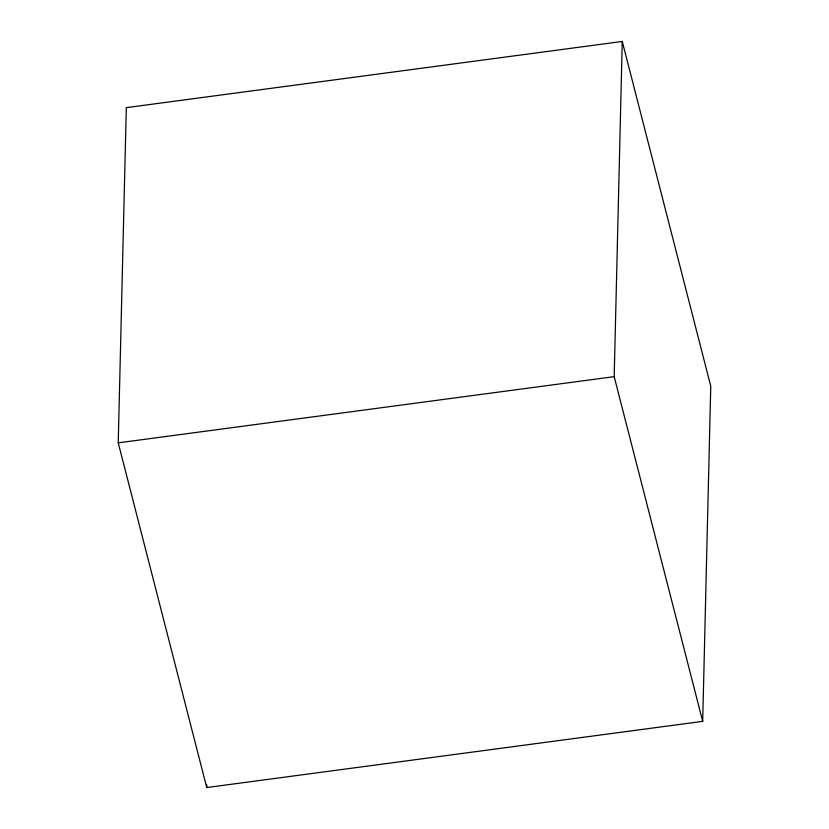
<?xml version="1.0" encoding="UTF-8"?>
<svg xmlns="http://www.w3.org/2000/svg" width="829" height="829" viewBox="0 0 829 829"><rect width="100%" height="100%" fill="white"/><g stroke="black" fill="none" stroke-linecap="round" stroke-linejoin="round"><path stroke-width="1.24" d="M118.236 442.852L126.309 107.646L622.258 41.45L710.764 386.148L702.691 721.354L206.742 787.55L118.236 442.852L614.185 376.656L622.258 41.45M206.742 787.55L206.804 784.959M614.185 376.656L702.691 721.354"/></g></svg>
